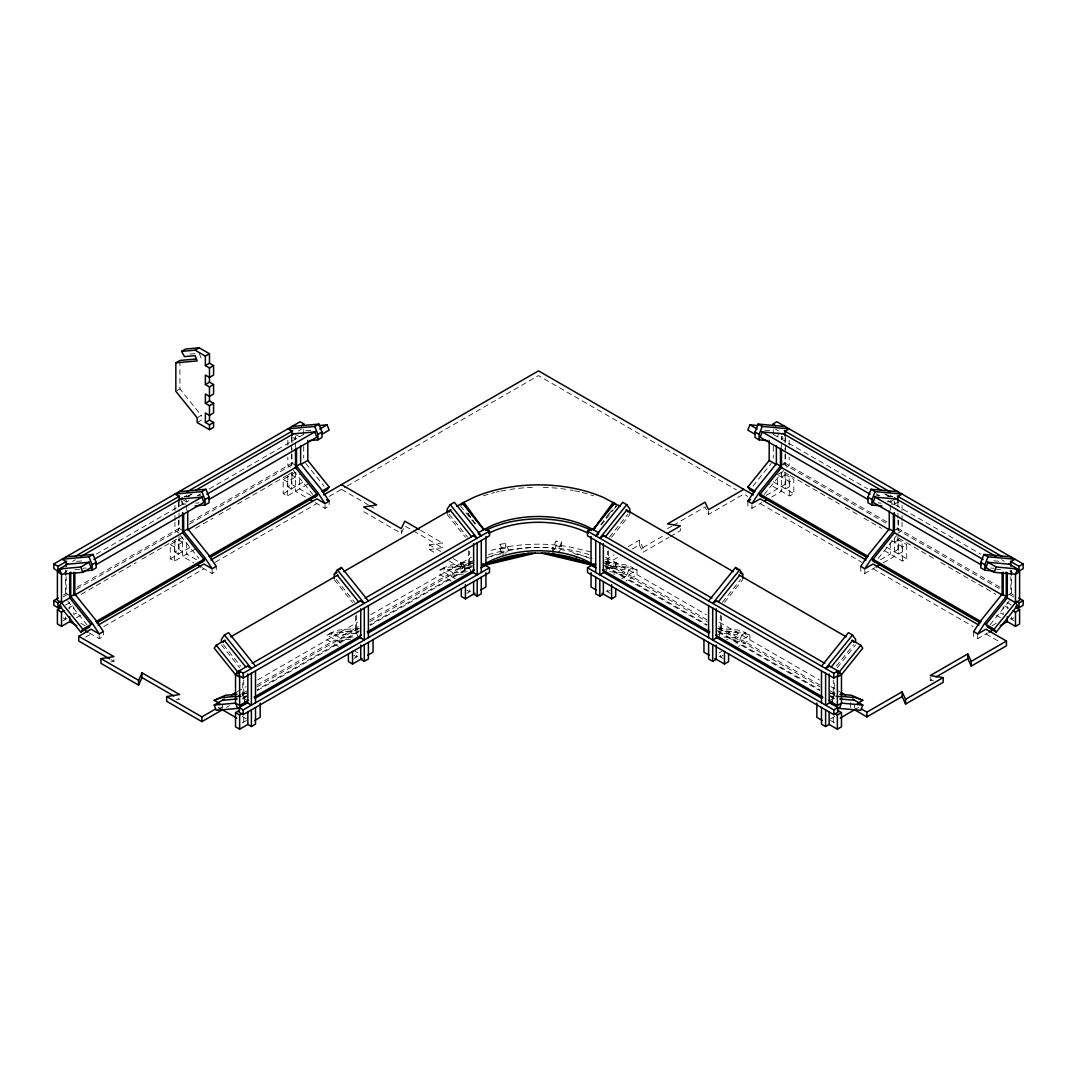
<?xml version="1.0" encoding="UTF-8"?>
<svg xmlns="http://www.w3.org/2000/svg" width="1077" height="1077" viewBox="0 0 1077 1077"><rect width="100%" height="100%" fill="white"/><g stroke="black" fill="none" stroke-linecap="round" stroke-linejoin="round"><path stroke-width="0.75" stroke-dasharray="5 3.75" d="M605.947 572.008L607.482 568.037L607.482 551.303M778.94 432.792L777.392 436.75L781.498 434.381M782.535 436.481L781.498 439.133L784.244 437.545M718.83 637.18L720.365 633.209L720.365 614.805M887.004 501.64L890.289 501.936L891.823 497.964M891.11 504.009L894.395 504.305L896.441 499.014M832.225 701.033L833.261 698.394L833.261 679.991M363.716 511.696L401.304 533.398L404.764 525.913L411.993 530.086M552.959 552.541L552.959 547.803L556.069 541.112L561.669 541.973L561.669 546.712L558.761 552.999L558.761 548.26L561.669 541.973M554.265 549.728L556.069 545.851L556.069 541.112M600.831 524.687L609.34 513.002M601.262 524.903L605.328 519.854M606.338 518.589L613.446 509.744M614.469 508.479L616.502 505.948L608.357 514.241M609.515 537.073L627.797 514.321M611.548 537.261L629.843 514.523M752.958 486.117L771.24 463.379M764.253 494.491L783.558 470.487M722.398 602.245L740.68 579.507M724.444 602.447L742.726 579.695M878.159 558.411L896.441 535.659M836.304 666.151L853.576 644.679M837.327 667.619L855.609 644.867M990.032 624.848L1009.337 600.845M177.207 390.493L179.94 388.905L179.94 362.141M197.158 417.809L201.264 415.439L179.94 388.905M197.158 422.561L201.264 420.192L201.264 415.439M72.496 561.4L75.39 559.73M184.059 496.995L186.954 495.312M298.517 430.908L301.412 429.238M186.9 496.618L191.248 494.114M187.802 496.564L192.15 494.06M64.405 572.547L67.299 570.877M96.284 554.143L189.013 500.603M197.697 495.595L200.605 493.912M209.288 488.891L303.472 434.529M63.422 595.069L66.895 593.077M77.032 587.221L179.899 527.838M190.037 521.982L292.904 462.585M63.206 596.941L67.541 594.437M76.238 589.415L180.559 529.184M189.256 524.162L294.129 463.622M81.138 594.329L136.187 562.544M141.989 559.205L178.203 538.285M195.597 528.255L212.977 518.212M218.779 514.873L231.811 507.334M237.613 503.996L286.872 475.549M288.326 474.715L292.661 472.211M65.616 605.032L69.722 602.662L69.722 608.976M194.924 549.337L174.393 561.184L170.287 558.815L170.287 544.599L182.605 537.477L182.605 556.446L193.86 562.934M307.807 484.152L287.29 496.012L283.184 493.643L283.184 479.413L295.502 472.305L299.608 474.674M68.349 608.195L72.455 605.812M170.287 544.599L174.393 546.968L185.352 540.641M283.184 479.413L287.29 481.782L298.235 475.469M174.945 540.412L174.945 552.016L179.051 549.647L182.605 551.707M287.842 475.226L287.842 486.844L291.948 484.475L295.502 486.521M62.883 620.823L66.989 618.454M76.561 612.934L73.828 614.509L73.828 606.607M170.287 558.815L190.817 546.968M283.184 493.643L303.714 481.782M76.561 617.673L80.667 615.304M85.581 637.099L91.047 633.936M103.863 626.545L203.943 568.764M215.292 562.207L316.826 503.578M329.145 496.47L345.811 486.858M347.252 486.023L538.5 375.604L736.48 489.9M89.418 632.993L99.259 638.674L103.365 636.305L103.365 631.566M202.301 567.808L212.156 573.502L216.248 571.133L216.248 566.394M315.198 502.636L325.039 508.317L329.145 505.948L329.145 501.209M237.384 691.649L246.081 686.628M257.672 679.937L357.631 622.223M370.676 614.698L471.349 557.347M236.671 696.806L241.019 694.288M242.473 693.453L246.821 690.936M256.972 685.08L335.297 639.859L335.297 644.598L256.972 689.818M338.34 646.362L327.085 639.859L327.085 635.12L331.191 632.751L339.403 637.49L358.264 626.599M369.869 619.908L448.194 574.687L448.194 579.426L369.869 624.647M451.236 581.176L439.981 574.687L439.981 569.948L444.087 567.579L452.3 572.318L464.604 565.21A103.85 59.962 0 0 1 474.082 560.255M217.702 709.487L222.05 706.983M242.338 695.271L246.673 692.753M256.824 686.897L358.237 628.349M369.828 621.658L462.558 568.117A107.404 62.008 0 0 1 473.113 562.773M341.046 643.171L327.085 635.12L334.274 632.468L355.598 630.57L358.345 628.995M455.342 578.807L439.981 569.948L447.157 567.296L468.495 565.398L471.228 563.809M226.52 707.401L229.414 705.731M242.473 698.192L246.821 695.675M358.264 631.337L339.403 642.229L339.403 637.49M242.783 698.946L246.485 696.806M257.268 690.586L358.681 632.024M370.273 625.333L471.699 566.785M242.379 722.882L246.485 720.513M353.889 658.491L357.995 656.122M466.785 593.319L470.891 590.95M605.584 559.65L614.038 554.776M628.12 546.645L639.388 540.129L642.861 547.614L642.861 552.353L668.884 537.329M605.584 564.388L619.679 556.257M632.347 548.947L639.388 544.881L639.388 540.129M671.833 526.141L667.498 528.645L670.729 529.157M673.273 525.307L705.072 506.957L708.545 514.429L743.749 494.101L747.855 496.47M780.946 465.52L785.052 463.15L785.052 448.032M603.376 570.406L607.482 568.037L628.806 569.948L626.76 575.239L613.634 574.054M642.861 547.614L664.536 535.094M786.425 467.095L789.158 465.52L789.158 457.119M670.325 536.494L680.435 530.651L680.435 527.501M777.392 474.674L781.498 472.305L793.816 479.413L793.816 493.643L789.71 496.012L769.193 484.152M781.498 477.044L785.604 474.674L785.604 488.904L789.158 486.844L789.158 475.226M605.543 561.252L624.7 572.318L632.913 567.579L637.019 569.948L637.019 574.687L625.764 581.176M621.658 578.807L637.019 569.948L629.843 567.296L608.505 565.398L605.772 563.809M766.137 495.393L777.392 488.904L777.392 476.263M781.498 486.521L785.052 484.475L789.158 486.844M778.765 475.469L789.71 481.782L793.816 479.413M610.296 590.115L607.482 591.744L607.482 586.992M747.855 501.209L747.855 505.948L751.961 508.317L761.802 502.636M771.657 496.955L781.498 491.274L781.498 472.305M890.289 501.936L894.395 499.566M894.395 504.305L898.501 501.936L898.501 506.957M893.843 530.692L897.949 528.322L897.949 519.922M716.259 635.578L720.365 633.209L741.703 635.12L739.643 640.411L726.517 639.24M897.949 533.061L902.055 530.692L902.055 522.291M894.395 542.229L898.501 539.86L898.501 554.076L902.055 552.016L902.055 540.412M718.736 626.599L737.597 637.49L745.809 632.751L749.915 635.12L749.915 639.859L738.66 646.362M719.073 652.918L721.886 651.302M735.954 643.171L749.915 635.12L742.726 632.468L721.402 630.57L718.655 628.995M880.434 559.757L890.289 554.076L890.289 541.435M894.395 551.707L897.949 549.647L902.055 552.016M891.648 540.641L902.607 546.968L906.713 544.599L906.713 558.815L902.607 561.184L882.076 549.337M723.179 655.287L720.365 656.916L720.365 652.177M860.752 566.394L860.752 571.133L864.844 573.502L874.699 567.808M883.14 562.934L894.395 556.446L894.395 537.477L906.713 544.599M1006.726 595.864L1010.832 593.494L1010.832 576.707M829.155 700.764L833.261 698.394M830.555 718.911L834.783 716.474M991.917 625.75L996.144 623.314M854.586 709.77L858.692 707.401M973.635 631.566L973.635 636.305L977.741 638.674L987.582 632.993M1013.753 617.875L1011.384 619.248L1011.384 616.084M930.218 677.177L930.218 680.327L933.099 678.658M467.889 567.646L471.093 566.879M429.4 544.881L442.351 542.875L442.351 547.614L429.4 549.62L429.4 544.881L442.068 552.191M501.788 552.918L499.984 549.028L499.984 544.289L505.584 543.427L508.546 549.782L508.546 554.534M499.984 549.028L505.584 548.166L507.361 551.989M110.702 661.87L113.947 661.372L113.947 658.209M176.386 699.794L179.63 699.296L176.736 697.627M508.546 549.782L532.805 547.237L552.959 547.803M462.558 568.117L460.512 562.84L462.868 562.625L460.673 562.746L462.558 568.117L473.22 567.175M190.077 354.091L196.162 353.552M305.76 430.733L312.317 430.154M184.665 496.645L189.579 496.201M197.791 495.474L201.076 495.178M182.605 499.566L186.711 501.936L189.996 501.64M178.499 506.957L178.499 501.936L182.605 504.305L185.89 504.009M195.731 503.134L199.016 502.838M76.696 561.373L83.252 560.794M82.848 568.306L86.133 568.01M74.852 569.746L81.421 569.168M460.498 562.827L471.995 561.804M472.601 563.029L451.263 564.927L444.087 567.579L444.087 572.318M473.624 565.667L452.3 567.579L454.346 572.87L467.472 571.685M463.366 574.054L450.24 575.239L448.194 569.948L469.518 568.037L473.624 570.406M359.705 628.201L338.38 630.099L331.191 632.751L331.191 637.49M360.741 630.839L339.403 632.751L341.463 638.042L352.946 637.019M350.483 639.24L337.357 640.411L335.297 635.12L356.635 633.209L360.741 635.578M241.894 693.817L246.821 693.373L242.715 695.742L242.715 679.52M236.159 696.334L241.073 695.89M236.361 697.048L241.288 696.604M242.931 696.456L246.202 696.159M606.432 562.181L616.354 562.759L614.442 568.117L606.176 567.646M764.683 430.154L771.24 430.733M875.924 495.178L879.209 495.474M887.421 496.201L892.335 496.645M877.984 502.838L881.269 503.134M993.748 560.794L1000.304 561.373M990.867 568.01L994.152 568.306M995.579 569.168L1002.148 569.746M605.005 561.804L616.502 562.827L706.324 614.698M604.399 563.029L625.737 564.927L632.913 567.579L632.913 572.318M603.376 565.667L624.7 567.579L622.654 572.87L609.528 571.685M606.243 567.391L614.442 568.117L707.172 621.658M717.295 628.201L738.62 630.099L745.809 632.751L745.809 637.49M716.259 630.839L737.597 632.751L735.537 638.042L724.054 637.019M835.106 693.817L830.179 693.373L834.285 695.742L834.285 679.52M835.927 695.89L840.841 696.334M830.798 696.159L834.069 696.456M835.712 696.604L840.639 697.048M558.761 548.26L570.635 550.01A103.85 59.962 0 0 1 589.052 554.588M556.069 545.851L561.669 546.712M930.218 680.327L933.449 680.839M573.691 553.524L592.202 558.263M605.907 566.879L609.111 567.646M591.004 551.962L567.054 546.349L552.891 544.72A110.298 63.678 0 0 0 488.096 551.222M605.651 557.347L616.502 562.827L614.442 568.117L605.207 563.446M589.913 558.263L569.168 550.899L548.96 547.776A80.142 46.271 0 0 0 486.992 558.196M775.588 429.238L778.483 430.908M890.046 495.312L892.941 496.995M1001.61 559.73L1004.504 561.4M885.752 494.114L890.1 496.618M884.85 494.06L889.198 496.564M773.528 434.529L867.712 488.891M876.395 493.912L879.303 495.595M887.986 500.603L980.716 554.143M1009.701 570.877L1012.595 572.547M784.096 462.585L886.963 521.982M897.101 527.838L999.968 587.221M1010.105 593.077L1013.578 595.069M782.871 463.622L887.744 524.162M896.441 529.184L1000.762 589.415M1009.459 594.437L1013.794 596.941M784.339 472.211L788.674 474.715M790.128 475.549L839.387 503.996M845.189 507.334L858.221 514.873M864.023 518.212L881.403 528.255M898.797 538.285L935.011 559.205M940.813 562.544L995.862 594.329M1011.384 605.032L1007.278 602.662L1007.278 608.976M1004.545 605.812L1008.651 608.195M773.286 481.782L793.816 493.643M886.183 546.968L906.713 558.815M1000.439 612.934L1003.172 614.509L1003.172 606.607M1010.011 618.454L1014.117 620.823M996.333 615.304L1000.439 617.673M760.174 503.578L861.708 562.207M873.057 568.764L973.137 626.545M985.953 633.936L999.631 641.838M719.369 622.223L819.328 679.937M830.919 686.628L839.616 691.649M707.131 619.908L628.806 574.687L628.806 579.426L707.131 624.647M820.028 685.08L741.703 639.859L741.703 644.598L820.028 689.818M830.179 690.936L837.435 695.123M718.763 628.349L820.176 686.897M830.327 692.753L834.662 695.271M605.543 565.99L624.7 577.057L624.7 572.318M718.736 631.337L737.597 642.229L737.597 637.49M830.179 695.675L834.527 698.192M605.301 566.785L706.727 625.333M718.319 632.024L819.732 690.586M830.515 696.806L834.217 698.946M606.109 590.95L610.215 593.319M719.005 656.122L723.111 658.491M830.515 720.513L834.621 722.882M295.502 434.381L299.608 436.75L298.06 432.792M292.756 437.545L295.502 439.133L294.465 436.481M420.663 530.355L442.351 542.875M341.463 489.362L368.213 504.817M369.626 505.625L376.667 509.69M413.447 530.921L442.351 547.614M296.054 465.52L291.948 463.15L291.948 448.032M453.336 558.694L464.604 565.21L464.604 569.948L452.3 577.057L452.3 572.318M290.575 467.095L287.842 465.52L287.842 457.119M429.4 549.62L436.441 553.686M449.122 560.996L464.604 569.948A103.85 59.962 0 0 1 471.268 566.34M295.502 477.044L291.396 474.674L291.396 488.904L287.842 486.844M310.863 495.393L299.608 488.904L299.608 476.263M305.343 496.955L295.502 491.274L295.502 472.305M466.704 590.115L469.518 591.744L469.518 586.992M183.157 530.692L179.051 528.322L179.051 519.922M179.051 533.061L174.945 530.692L174.945 522.291M182.605 542.229L178.499 539.86L178.499 554.076L174.945 552.016M196.566 559.757L186.711 554.076L186.711 541.435M355.114 651.302L357.927 652.918M353.821 655.287L356.635 656.916L356.635 652.177M70.274 595.864L66.168 593.494L66.168 576.707M243.739 679.991L243.739 698.394L247.845 700.764M80.856 623.314L85.083 625.75M242.217 716.474L246.445 718.911M63.247 617.875L65.616 619.248L65.616 616.084M218.308 707.401L222.414 709.77M111.133 659.743L113.947 661.372M460.498 505.948L470.662 518.589M471.672 519.854L476.021 525.253M449.203 514.321L467.485 537.073M447.157 514.523L465.452 537.261M305.76 463.379L324.042 486.117M293.442 470.487L312.747 494.491M336.32 579.507L354.602 602.245M334.274 579.695L352.556 602.447M180.559 535.659L198.841 558.411M223.424 644.679L240.696 666.151M221.391 644.867L239.673 667.619M67.663 600.845L86.968 624.848M467.66 513.002L476.169 524.687M468.037 513.339L470.38 517.754M639.388 544.881L642.861 552.353M499.984 544.289L503.067 550.939L495.797 552.541A103.85 59.962 0 0 0 487.275 555.072M471.053 572.008L469.518 568.037L469.518 551.303M358.17 637.18L356.635 633.209L356.635 614.805M199.218 353.269L201.264 358.56M185.177 497.964L186.711 501.936M180.559 499.014L182.605 504.305M243.739 698.394L244.775 701.033M1011.384 570.46L1011.384 595.554M1010.832 569.989L1010.832 575.024M977.741 635.511L977.741 638.674M902.607 546.968L902.607 561.184M902.055 505.503L902.055 513.891M902.055 515.573L902.055 520.608M898.501 520.339L898.501 530.369M897.949 501.451L897.949 511.521M897.949 513.204L897.949 518.239M897.949 536.373L897.949 549.647M894.395 501.236L894.395 504.575M890.289 505.275L890.289 510.296M864.844 570.339L864.844 573.502M854.586 705.031L854.586 708.195M850.48 702.662L850.48 707.401M833.261 717.349L833.261 722.088M789.71 481.782L789.71 496.012M789.158 440.318L789.158 445.366M785.604 436.75L785.604 443.455M785.604 445.124L785.604 465.197M785.052 437.949L785.052 446.349M785.052 472.857L785.052 484.475M781.498 436.064L781.498 439.403M781.498 442.472L781.498 447.493M773.286 429.642L773.286 436.333M773.286 446.376L773.286 458.088M751.961 505.167L751.961 508.317M721.402 615.963L721.402 630.57M708.545 511.265L708.545 514.429M608.505 550.791L608.505 565.398M553.066 547.587L553.066 552.326M505.584 543.427L505.584 548.166M502.986 550.764L503.067 555.678M468.495 550.791L468.495 565.398M401.304 530.234L401.304 533.398M355.598 615.963L355.598 630.57M325.039 505.167L325.039 508.317M303.714 429.642L303.714 436.333M303.714 446.376L303.714 458.088M295.502 436.064L295.502 439.403M295.502 442.472L295.502 447.493M291.948 437.949L291.948 446.349M291.948 472.857L291.948 484.475M291.396 436.75L291.396 443.455M291.396 445.124L291.396 465.197M287.842 440.318L287.842 445.366M287.29 481.782L287.29 496.012M243.739 717.349L243.739 722.088M222.414 705.031L222.414 708.195M212.156 570.339L212.156 573.502M186.711 505.275L186.711 510.296M182.605 501.236L182.605 504.575M179.051 501.451L179.051 511.521M179.051 513.204L179.051 518.239M179.051 536.373L179.051 549.647M178.499 520.339L178.499 530.369M174.945 505.503L174.945 513.891M174.945 515.573L174.945 520.608M174.393 546.968L174.393 561.184M99.259 635.511L99.259 638.674M66.168 569.989L66.168 575.024M65.616 570.46L65.616 595.554M483.344 495.837A110.298 63.678 0 0 1 494.626 492.552M496.295 492.149A110.298 63.678 0 0 1 499.27 491.462M500.778 491.139A110.298 63.678 0 0 1 506.863 489.968M509.946 489.47A110.298 63.678 0 0 1 533.694 487.356M543.306 487.356A110.298 63.678 0 0 1 567.054 489.47M570.137 489.968A110.298 63.678 0 0 1 573.193 490.533M574.714 490.829A110.298 63.678 0 0 1 580.705 492.149M582.374 492.552A110.298 63.678 0 0 1 593.656 495.837M487.868 557.28A107.404 62.008 0 0 1 506.203 552.838"/><path stroke-width="1.5" d="M595.554 564.294L594.598 566.973C577.609 557.267 557.926 553.282 538.5 553.161A77.234 44.588 0 0 0 483.883 566.219L482.859 563.567M593.117 566.219L594.141 563.567M758.114 425.55L749.915 424.823L747.855 430.113L755.098 434.3M767.349 440.601L759.15 439.86L755.044 437.491L755.044 432.025L758.114 424.082L785.052 426.492M759.15 439.86L759.15 434.394L762.22 426.452L789.158 428.861L785.052 431.231L785.052 435.97M760.174 437.222L762.22 431.931L783.558 433.843M881.875 505.921L872.033 505.046L867.927 502.676L867.927 497.197L871.01 489.268L897.949 491.664M872.033 505.046L872.033 499.566L875.116 491.637L902.055 494.033L897.949 496.416L897.949 501.155M873.057 502.394L875.116 497.103L896.441 499.014M831.202 703.685L832.225 701.033M829.223 702.527L839.414 708.424L841.474 703.133L841.474 674.687L839.414 671.765L829.223 665.882M852.661 699.175L862.798 705.031L860.752 710.322L839.414 708.424M993.129 570.945L984.917 570.218L980.824 567.848L980.824 562.369L983.893 554.44L1010.832 556.849M984.917 570.218L984.917 564.738L987.999 556.809L1014.938 559.219L1010.832 561.588L1010.832 566.327M985.953 567.579L987.999 562.288L1009.337 564.186M985.468 567.296L994.165 572.318L996.212 567.027L1017.536 568.925L1015.49 574.216L1015.49 602.662L1017.536 605.584L996.212 632.118L987.515 627.097M109.719 658.936L78.742 641.044L78.742 636.305L113.947 656.633L100.996 658.639L100.996 663.378L138.57 685.08L138.57 680.327L142.043 672.856L179.63 694.557L166.679 696.55L166.679 701.302L201.884 721.63L222.414 709.77M138.57 685.08L142.043 677.595L142.043 672.856M866.056 559.973L760.174 498.839L751.961 503.578L747.855 501.209L755.044 490.277L776.369 463.743L776.369 445.891M751.961 503.578L759.15 492.647L780.475 466.112L780.475 448.261M889.265 511.063L889.265 528.915L867.927 555.449L860.752 566.394L864.844 568.764L872.033 557.819L893.371 531.284L893.371 513.433M1002.148 573.004L1002.148 594.087L980.824 620.621L973.635 631.566L977.741 633.936L984.917 622.991L1006.255 596.456L1006.255 572.129M70.207 597.641L61.51 602.662L59.464 605.584L80.788 632.118L89.485 627.097M80.788 632.118L82.835 629.197L91.532 624.175M89.001 627.379L91.047 624.458L69.722 597.923L69.722 572.829M201.884 562.194L203.943 559.273L182.605 532.738L182.605 512.665M314.78 497.022L316.826 494.101L295.502 467.566L295.502 449.163M224.945 640.209L216.248 645.231L214.202 648.152L235.526 674.687L239.632 677.056L239.632 705.502L235.526 703.133L214.202 705.031L216.248 710.322L237.586 708.424L247.777 702.527M255.505 666.165L228.566 632.643L224.46 635.026L221.391 639.401L221.391 642.134M307.807 440.385L307.807 460.458L329.145 486.992L327.085 489.914L322.75 492.418M223.101 642.444L224.46 640.492L245.798 667.026M237.586 708.424L235.526 703.133L235.526 674.687L237.586 671.765L247.777 665.882M334.274 578.336L334.274 574.229L337.357 569.841L341.463 567.471L368.401 600.979M339.915 569.666L341.463 567.471M478.551 534.232L481.284 535.808L454.346 502.299L450.24 504.669L447.157 509.044L447.157 513.15M448.867 512.087L450.24 510.148L471.578 536.683M461.185 504.978L462.558 503.026L473.113 497.682A107.404 62.008 0 0 1 603.887 497.682L620.244 506.378M456.756 506.378L462.558 503.026L483.883 529.561L491.489 525.724A77.234 44.588 0 0 1 585.511 525.724L593.252 529.642L613.109 502.353M595.581 527.272L593.252 529.642L614.442 503.026L615.815 504.978M593.117 529.561L614.442 503.026M598.449 534.232L595.716 535.808L622.654 502.299L626.76 504.669L599.822 538.177L603.928 535.808M605.422 536.683L626.76 510.148L628.133 512.087M754.25 492.418L749.915 489.914L747.855 486.992L769.193 460.458L769.193 440.385M708.599 600.979L735.537 567.471L739.643 569.841L742.726 574.229L742.726 578.336M739.643 569.841L712.705 603.349L716.811 600.979M718.319 601.855L739.643 575.32M821.495 666.165L848.434 632.643L852.54 635.026L855.609 639.401L855.609 642.134M852.54 635.026L825.601 668.534L829.707 666.165M831.202 667.026L852.54 640.492L853.899 642.444M839.414 671.765L860.752 645.231L852.055 640.209M862.798 705.031L841.474 703.133L837.367 705.502L837.367 677.056L841.474 674.687L862.798 648.152L860.752 645.231M996.212 632.118L994.165 629.197L1015.49 602.662L1019.596 600.293L1019.596 571.847L1016.701 570.177M576.37 557.94L574.216 560.107L568.05 556.553M175.834 362.841L197.158 360.93L195.112 355.639L184.45 356.595L181.636 351.371L185.742 349.002L199.218 347.804L209.476 353.727L209.476 363.205L213.583 365.574L213.583 375.052L209.476 377.421L205.37 375.052L205.37 384.529L209.476 386.912L213.583 384.529L213.583 394.02L209.476 396.39L205.37 394.02L205.37 403.323L209.476 405.692L213.583 403.323L213.583 412.976L209.476 415.345L205.37 412.976L205.37 422.453L209.476 424.823L213.583 422.453L213.583 427.3L209.476 429.669L197.158 422.561L197.158 417.809L175.834 391.274L175.834 362.841L179.94 360.472L196.351 359.004M181.636 351.371L195.112 350.173L199.218 347.804M195.112 350.173L205.37 356.097L209.476 353.727M205.37 356.097L205.37 365.574L209.476 363.205M205.37 365.574L209.476 367.944L213.583 365.574M205.37 384.529L209.476 382.16L213.583 384.529M205.37 403.323L209.476 400.954L213.583 403.323M205.37 422.453L209.476 420.084L213.583 422.453M62.304 568.562L57.956 571.066L53.85 568.696L53.85 563.958L300.146 421.753L304.252 424.123L301.358 425.792M53.85 563.958L57.956 566.327L66.653 561.305M75.336 556.284L179.657 496.066M186.9 491.879L292.661 430.813M82.835 629.197L61.51 602.662L61.51 574.216L59.464 568.925L68.147 563.904M81.192 556.378L182.605 497.83M195.651 490.304L294.169 433.412M61.51 602.662L57.404 600.293L57.404 571.847L60.299 570.177M66.168 566.327L66.168 561.588L62.062 559.219L89.001 556.809L93.107 554.44L96.176 562.369L96.176 567.848L92.084 570.218L83.871 570.945M179.051 501.155L179.051 496.416L174.945 494.033L201.884 491.637L205.99 489.268L209.073 497.197L209.073 502.676L204.967 505.046L195.125 505.921M291.948 435.97L291.948 431.231L287.842 428.861L314.78 426.452L318.886 424.082L321.956 432.025L321.956 437.491L317.85 439.86L309.651 440.601M59.464 568.925L80.788 567.027L89.485 562.006M93.834 559.488L202.489 496.753M206.838 494.249L315.494 431.514M319.842 429.009L327.085 424.823L329.145 430.113L321.902 434.3M92.084 570.218L92.084 564.738L96.176 562.369M204.967 505.046L204.967 499.566L209.073 497.197M317.85 439.86L317.85 434.394L321.956 432.025M57.404 571.847L61.51 574.216L82.835 572.318L91.532 567.296M95.88 564.779L204.549 502.044M208.884 499.54L317.553 436.804M60.851 606.041L57.956 607.711L53.85 605.341L53.85 600.603L58.198 598.098M53.85 600.603L57.956 602.972L60.851 601.303M74.852 594.087L96.176 620.621L103.365 631.566L99.259 633.936L92.084 622.991L70.745 596.456L74.852 594.087L74.852 573.004M187.735 528.915L209.073 555.449L216.248 566.394L212.156 568.764L204.967 557.819L183.629 531.284L187.735 528.915L187.735 511.063M300.631 463.743L321.956 490.277L329.145 501.209L325.039 503.578L317.85 492.647L296.525 466.112L300.631 463.743L300.631 445.891M74.555 595.137L183.211 532.388M187.56 529.884L296.215 467.149M300.564 464.645L307.807 460.458M71.082 620.823L61.51 626.356L57.404 623.987L57.404 609.77L61.51 607.401M57.404 609.77L61.51 612.14L64.243 610.565M95.88 621.671L204.549 558.936M208.884 556.419L317.553 493.683M321.902 491.179L329.145 486.992M96.728 622.91L204.63 560.619M209.732 557.671L317.513 495.447M78.742 636.305L91.047 629.197L99.259 633.936M98.061 625.145L203.943 564.025L212.156 568.764M210.944 559.973L316.826 498.839L325.039 503.578M323.665 494.895L538.5 370.865L753.335 494.895M334.274 574.229L337.007 572.641M230.747 636.87L337.963 574.97M343.751 571.618L450.967 509.717M252.126 663.378L360.795 600.643M365.076 598.152L473.799 535.39M478.094 532.913L485.39 528.699L489.497 531.069L489.497 535.808L243.187 678.012L239.094 675.642L239.094 670.904L243.187 673.273L489.497 531.069M235.526 674.687L239.875 672.183M219.681 703.456L214.202 700.292L225.497 695.284L236.98 694.248M214.202 705.031L224.339 699.175M231.582 695.002L235.93 692.484M166.679 696.55L201.884 716.892L215.575 708.989M239.632 705.502L248.329 700.481M254.132 697.129L361.333 635.242M367.136 631.889L474.351 569.989M481.594 565.802L485.942 563.298A74.326 42.918 0 0 1 591.058 563.298L595.406 565.802M254.966 698.381L360.795 637.288M367.984 633.141L473.799 572.049M480.988 567.889L485.39 565.344L489.497 567.727L489.497 572.466L243.187 714.657L239.094 712.287L239.094 707.549L243.187 709.918L489.497 567.727M255.505 707.549L255.505 724.148L251.399 726.517L247.845 724.458L239.632 729.196L235.526 726.827L235.526 712.611L239.632 710.241M235.526 712.611L239.632 714.98L242.379 713.405M254.684 720.513L260.163 717.349L260.163 703.133M348.423 653.752L348.423 661.655L352.529 664.024L362.101 658.491M367.58 655.328L373.046 652.177L373.046 639.536M461.306 588.58L461.306 596.483L465.412 598.852L474.997 593.319M480.463 590.156L485.942 586.992L485.942 572.776M587.503 531.069L833.813 673.273L837.906 670.904L837.906 675.642L833.813 678.012L587.503 535.808L587.503 531.069L591.61 528.699L598.906 532.913M360.741 645.069L360.741 659.286L364.295 661.332L368.401 658.962L368.401 642.377M473.624 581.472L473.624 594.114L477.178 596.16L481.284 593.79L481.284 577.205M587.503 567.727L833.813 709.918L837.906 707.549L837.906 712.287L833.813 714.657L587.503 572.466L587.503 567.727L591.61 565.344L596.012 567.889M667.43 533.425L680.435 525.913L667.498 523.907L705.072 502.219L708.545 509.69L743.749 489.362M603.928 572.466L599.822 574.835L599.822 542.916M747.855 501.209L750.588 499.634M595.716 577.205L595.716 593.79L599.822 596.16L603.376 594.114L603.376 581.472M764.616 501.007L767.43 499.391M602.003 593.319L611.588 598.852L615.694 596.483L615.694 588.58M716.811 637.638L712.705 640.007L712.705 608.101M864.844 568.764L873.057 564.025L978.939 625.145M708.599 642.377L708.599 658.962L712.705 661.332L716.259 659.286L716.259 645.069M876.099 567L880.326 564.563M714.899 658.491L724.471 664.024L728.577 661.655L728.577 653.752M1010.347 561.305L1019.044 566.327L1023.15 563.958L1023.15 568.696L1019.044 571.066L1014.696 568.562M1019.596 571.847L1015.49 574.216L994.165 572.318M829.707 702.81L825.601 705.179L825.601 673.273M1016.149 601.303L1019.044 602.972L1023.15 600.603L1023.15 605.341L1019.044 607.711L1016.149 606.041M834.621 713.405L837.367 714.98L841.474 712.611L841.474 726.827L837.367 729.196L829.155 724.458L825.601 726.517L821.495 724.148L821.495 707.549M857.319 703.456L862.798 700.292L851.503 695.284L840.02 694.248M977.741 633.936L985.953 629.197L1006.47 641.044L1006.47 645.783L971.266 666.111L967.792 658.639L967.792 653.901L930.218 675.589L943.169 677.595L943.169 682.333L905.582 704.035L902.109 696.55L902.109 691.811L866.904 712.139L861.425 708.989M1012.757 610.565L1015.49 612.14L1019.596 609.77L1019.596 623.987L1015.49 626.356L1005.918 620.823M840.289 718.036L855.771 709.097M988.996 632.172L993.209 629.735M1000.25 625.683L1007.278 621.617L1007.278 616.879M854.586 709.77L866.904 716.892L902.109 696.55M935.994 676.989L967.792 658.639M905.582 704.035L905.582 699.296L943.169 677.595M971.266 666.111L971.266 661.372L1006.47 641.044M214.202 700.292L221.391 697.654L236.159 696.334M490.358 562.275L528.874 553.066M486.279 564.052L531.971 553.12M486.656 564.752L535.256 553.134M291.948 426.492L318.886 424.082M318.886 425.55L327.085 424.823M293.442 433.843L314.78 431.931L316.826 437.222M179.051 491.664L205.99 489.268M180.559 499.014L201.884 497.103L203.943 502.394M66.168 556.849L93.107 554.44M67.663 564.186L89.001 562.288L91.047 567.579M222.414 700.292L237.182 698.973M840.841 696.334L855.609 697.654L862.798 700.292M839.818 698.973L854.586 700.292M548.126 553.066L586.642 562.275M544.989 553.107L588.998 563.634L581.311 560.754M541.744 553.134L590.344 564.752M1023.15 563.958L776.854 421.753L772.747 424.123L775.642 425.792M784.339 430.813L890.1 491.879M897.343 496.066L1001.664 556.284M782.831 433.412L881.349 490.304M894.395 497.83L995.808 556.378M1008.853 563.904L1017.536 568.925M758.114 424.082L762.22 426.452M871.01 489.268L875.116 491.637M983.893 554.44L987.999 556.809M749.915 424.823L757.158 429.009M761.506 431.514L870.162 494.249M874.511 496.753L983.166 559.488M987.515 562.006L996.212 567.027M755.044 432.025L759.15 434.394M867.927 497.197L872.033 499.566M980.824 562.369L984.917 564.738M759.447 436.804L868.116 499.54M872.451 502.044L981.12 564.779M1018.802 598.098L1023.15 600.603M776.369 463.743L780.475 466.112M889.265 528.915L893.371 531.284M1002.148 594.087L1006.255 596.456M769.193 460.458L776.436 464.645M780.785 467.149L889.44 529.884M893.789 532.388L1002.445 595.137M1006.793 597.641L1015.49 602.662M1015.49 607.401L1019.596 609.77M747.855 486.992L755.098 491.179M759.447 493.683L868.116 556.419M872.451 558.936L981.12 621.671M985.468 624.175L994.165 629.197M759.487 495.447L867.268 557.671M872.37 560.619L980.272 622.91M739.993 572.641L742.726 574.229M626.033 509.717L733.249 571.618M739.037 574.97L846.253 636.87M603.201 535.39L711.924 598.152M716.205 600.643L824.874 663.378M837.125 672.183L841.474 674.687M841.07 692.484L845.418 695.002M602.649 569.989L709.864 631.889M715.667 635.242L822.868 697.129M828.671 700.481L837.367 705.502M603.201 572.049L709.016 633.141M716.205 637.288L822.034 698.381M837.367 710.241L841.474 712.611M596.537 590.156L591.058 586.992L591.058 572.776M709.42 655.328L703.954 652.177L703.954 639.536M822.316 720.513L816.837 717.349L816.837 703.133M473.072 535.808L477.178 538.177L450.24 504.669M341.463 484.623L376.667 504.951L363.716 506.957L401.304 528.645L404.764 521.174L419.222 529.521M473.072 572.466L477.178 574.835L477.178 542.916M326.412 499.634L329.145 501.209M309.57 499.391L312.384 501.007M360.189 600.979L364.295 603.349L337.357 569.841M360.189 637.638L364.295 640.007L364.295 608.101M196.674 564.563L200.901 567M247.293 666.165L251.399 668.534L224.46 635.026M247.293 702.81L251.399 705.179L251.399 673.273M76.75 625.683L69.722 621.617L69.722 616.879M83.791 629.735L88.004 632.172M221.229 709.097L236.711 718.036M142.043 677.595L173.841 695.957M100.996 658.639L138.57 680.327M553.538 554.103L556.365 555.826M337.357 575.32L358.681 601.855M216.248 645.231L237.586 671.765M462.558 503.026L483.748 529.642L463.891 502.353M987.999 627.379L985.953 624.458L1007.278 597.923L1007.278 572.829M875.116 562.194L873.057 559.273L894.395 532.738L894.395 512.665M762.22 497.022L760.174 494.101L781.498 467.566L781.498 449.163M735.537 567.471L737.085 569.666M626.76 504.669L629.843 509.044L629.843 513.15M967.792 653.901L971.266 661.372M902.109 691.811L905.582 699.296M314.78 426.452L317.85 434.394M201.884 491.637L204.967 499.566M244.775 701.033L245.798 703.685M89.001 556.809L92.084 564.738M80.788 567.027L82.835 572.318M1019.044 566.327L1019.044 571.066M1019.044 602.972L1019.044 607.711M1015.49 612.14L1015.49 626.356M1003.172 572.129L1003.172 595.554M866.904 712.139L866.904 716.892M837.367 714.98L837.367 729.196M833.813 673.273L833.813 678.012M833.813 709.918L833.813 714.657M829.155 673.987L829.155 700.764M829.155 711.816L829.155 724.458M825.601 709.918L825.601 726.517M821.495 670.904L821.495 702.81M724.471 651.383L724.471 664.024M716.259 608.815L716.259 635.578M712.705 644.746L712.705 661.332M708.599 605.732L708.599 637.638M611.588 584.623L611.588 598.852M603.376 543.643L603.376 570.406M599.822 579.574L599.822 596.16M595.716 540.546L595.716 572.466M591.058 536.534L591.058 563.298M485.942 536.534L485.942 563.298M481.284 540.546L481.284 572.466M477.178 579.574L477.178 596.16M473.624 543.643L473.624 570.406M465.412 584.623L465.412 598.852M368.401 605.732L368.401 637.638M364.295 644.746L364.295 661.332M360.741 608.815L360.741 635.578M352.529 651.383L352.529 664.024M296.525 448.261L296.525 466.112M255.505 670.904L255.505 702.81M251.399 709.918L251.399 726.517M247.845 673.987L247.845 700.764M247.845 711.816L247.845 724.458M243.187 673.273L243.187 678.012M243.187 709.918L243.187 714.657M239.632 714.98L239.632 729.196M209.476 367.944L209.476 382.16M209.476 386.912L209.476 400.954M209.476 405.692L209.476 420.084M209.476 424.823L209.476 429.669M201.884 716.892L201.884 721.63M183.629 513.433L183.629 531.284M73.828 572.129L73.828 595.554M70.745 572.129L70.745 596.456M61.51 612.14L61.51 626.356M57.956 566.327L57.956 571.066M57.956 602.972L57.956 607.711M485.66 530.423A80.142 46.271 0 0 1 591.34 530.423M488.756 533.317A74.326 42.918 0 0 1 588.244 533.317"/></g></svg>
